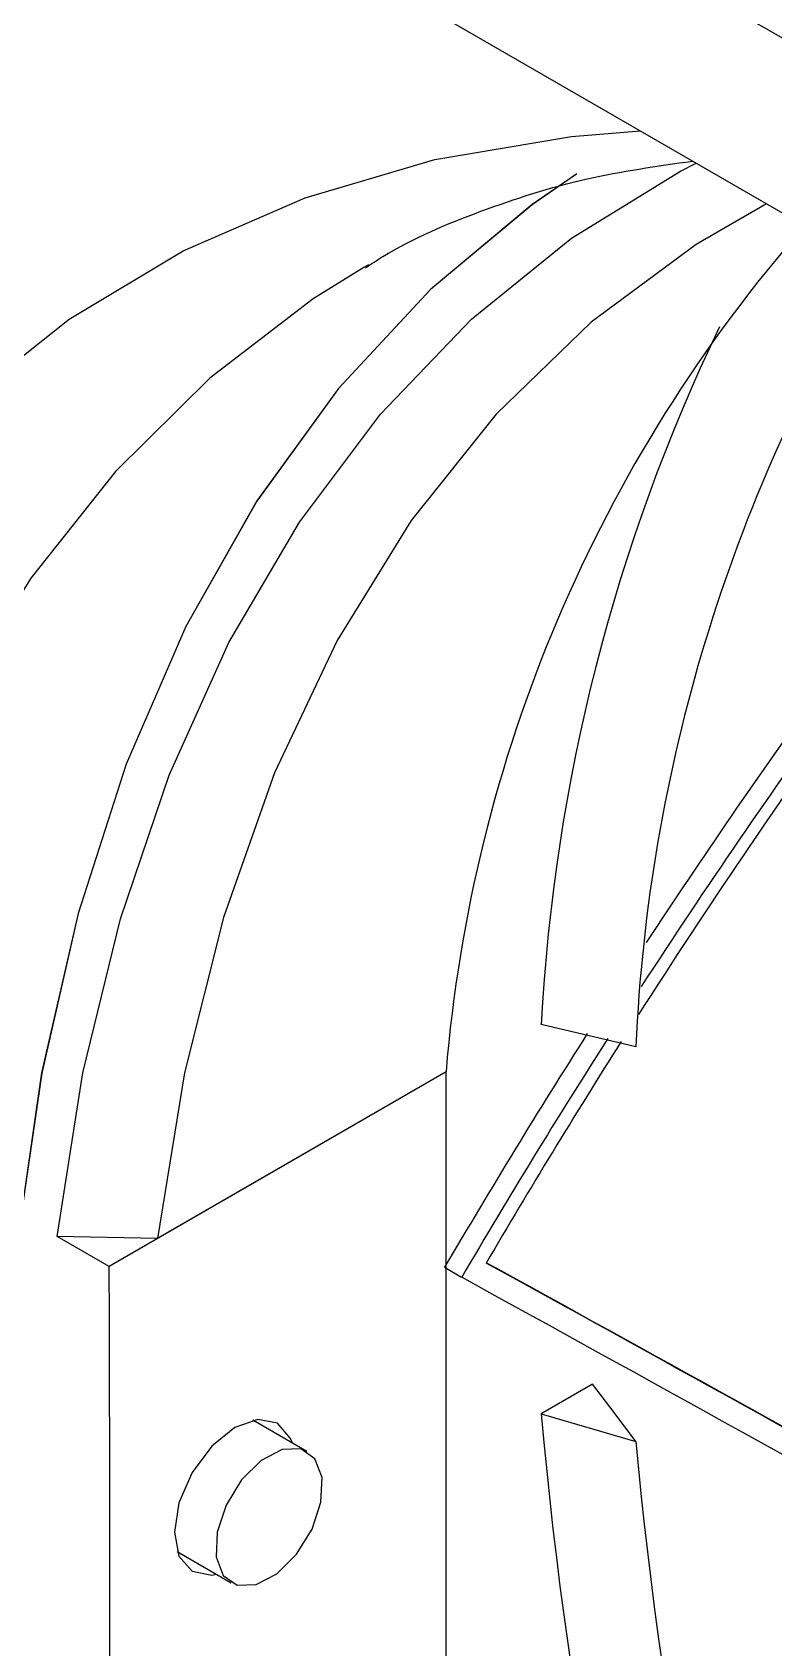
# Model space of a CAD drawing. Extents: x 17.3 to 113.1, y 4.8 to 84.5.
# Drawn here: x 74.434 to 75.046, y 64.353 to 65.686 of the extents above; entities that cross this region are included whole.
import ezdxf

# ---------------------------------------------------------------- set-up
doc = ezdxf.new("R2010")
doc.units = 0
doc.header["$MEASUREMENT"] = 0
doc.layers.add('OBJECT', color=7, linetype='CONTINUOUS')

msp = doc.modelspace()

# ---------------------------------------------------------------- linework, layer by layer
at = {"layer": 'OBJECT'}
for p, q in [((75.2369, 65.5748), (74.8003, 65.8269)), ((74.7378, 65.7186), (75.1797, 65.4635)), ((74.7112, 65.494), (74.7073, 65.4917)), ((74.9319, 64.8487), (74.8538, 64.867)), ((74.7753, 64.8281), (74.4971, 64.6675)), ((74.7753, 64.8281), (74.5371, 64.6906)), ((74.7753, 64.8281), (74.7753, 64.8281)), ((74.7753, 64.3275), (74.7753, 64.8281)), ((74.4971, 64.6675), (74.4541, 64.6923)), ((74.5371, 64.6906), (74.4541, 64.6923)), ((74.774, 64.6668), (74.7881, 64.6587)), ((74.8962, 64.5705), (74.8538, 64.546)), ((74.6603, 64.5148), (74.6157, 64.5406)), ((74.8538, 64.546), (74.9319, 64.5231)), ((74.5532, 64.4323), (74.5978, 64.4065))]:
    msp.add_line(p, q, dxfattribs=at)
at = {"layer": 'OBJECT', "flags": 128}
for points in [[(73.9903, 64.3102), (73.9953, 64.4622), (74.0101, 64.6076), (74.0348, 64.7456), (74.0691, 64.8756), (74.1129, 64.9967), (74.166, 65.1084), (74.228, 65.21), (74.2986, 65.3009), (74.3775, 65.3807), (74.4641, 65.449), (74.5581, 65.5053), (74.6589, 65.5493), (74.766, 65.5809), (74.8787, 65.5998), (74.9357, 65.6044)], [(74.4541, 64.6923), (74.4754, 64.8272), (74.5063, 64.9543), (74.5466, 65.0728), (74.596, 65.1822), (74.6543, 65.2817), (74.7211, 65.3708), (74.7961, 65.449), (74.8789, 65.5159), (74.9689, 65.5711), (74.9818, 65.5777)], [(74.8833, 65.5689), (74.8464, 65.5435), (74.7624, 65.4735), (74.6865, 65.3919), (74.6191, 65.299), (74.5605, 65.1954), (74.5112, 65.0818), (74.4714, 64.9588), (74.4414, 64.827), (74.4212, 64.6874), (74.4111, 64.5406), (74.4111, 64.3875), (74.4212, 64.229), (74.4414, 64.0661), (74.4714, 63.8997), (74.5112, 63.7307), (74.5605, 63.5601), (74.6191, 63.389), (74.6865, 63.2183)], [(74.883, 65.5688), (74.8463, 65.5436), (74.7624, 65.4736), (74.6864, 65.3919), (74.619, 65.2991), (74.5605, 65.1955), (74.5112, 65.0819), (74.4714, 64.9588), (74.4413, 64.8271), (74.4212, 64.6874), (74.4111, 64.5406), (74.4111, 64.3875), (74.4212, 64.229), (74.4413, 64.0661), (74.4714, 63.8997), (74.5112, 63.7307), (74.5605, 63.5601), (74.619, 63.389), (74.6864, 63.2183)], [(75.0397, 65.5443), (74.9817, 65.5107), (74.8951, 65.4467), (74.8166, 65.3706), (74.7465, 65.2829), (74.6854, 65.184), (74.6336, 65.0747), (74.5915, 64.9555), (74.5592, 64.8272), (74.5371, 64.6906)], [(74.7073, 65.4917), (74.6656, 65.4657), (74.5801, 65.4003), (74.5022, 65.3234), (74.4324, 65.2354), (74.3712, 65.1369), (74.3187, 65.0284), (74.2754, 64.9105), (74.2415, 64.7838), (74.2171, 64.6491), (74.2024, 64.507), (74.1975, 64.3585), (74.2024, 64.2044), (74.2171, 64.0454), (74.2415, 63.8826), (74.2754, 63.7167), (74.3187, 63.5487), (74.3712, 63.3797)], [(74.9319, 64.5231), (74.9139, 64.5471), (74.8962, 64.5705)], [(74.6483, 64.5217), (74.6468, 64.5256), (74.636, 64.5381), (74.6198, 64.5412), (74.6007, 64.5346), (74.5817, 64.5192), (74.5655, 64.4974), (74.5547, 64.4725), (74.5509, 64.4482)], [(74.5936, 64.4706), (74.5862, 64.4483), (74.5853, 64.4279), (74.5912, 64.4126), (74.6027, 64.4045), (74.6183, 64.405), (74.6355, 64.4139), (74.6518, 64.43), (74.6646, 64.4508), (74.6719, 64.473), (74.6728, 64.4934), (74.667, 64.5088), (74.6554, 64.5169), (74.6398, 64.5164), (74.6226, 64.5074), (74.6063, 64.4913), (74.5936, 64.4706)], [(74.5509, 64.4482), (74.5547, 64.4284), (74.5655, 64.416), (74.5817, 64.4128), (74.5858, 64.4135)]]:
    msp.add_lwpolyline(points, dxfattribs=at)
at = {"layer": 'OBJECT'}
for centre, radius, start, end in [((75.9802, 64.7286), 1.2091, 138.7363, 175.2801), ((76.2897, 64.7884), 1.3591, 148.7624, 177.4592), ((76.3636, 64.7879), 1.5118, 154.3358, 177.0033), ((78.4502, 64.8659), 3.6106, 185.0836, 209.2342), ((78.4142, 64.8422), 3.4969, 185.2354, 209.1667)]:
    msp.add_arc(centre, radius, start, end, dxfattribs=at)
for centre, major_axis, ratio, start_param, end_param in [((76.5266, 63.6784), (1.769, 2.9939), 0.57051, 1.416908, 1.507335), ((76.5064, 63.6667), (1.769, 2.9939), 0.57051, 1.411695, 1.495404), ((76.5064, 63.6667), (1.7836, 3.0186), 0.57051, 1.414553, 1.486534), ((76.5064, 63.6667), (1.7836, 3.0186), 0.57051, 1.512096, 1.576576), ((76.5064, 63.6667), (1.769, 2.9939), 0.57051, 1.510121, 1.576576), ((76.5266, 63.6784), (1.769, 2.9939), 0.57051, 1.515002, 1.576576), ((76.5266, 63.6784), (2.459, -1.3862), 0.010107, 2.120763, 2.350138), ((76.5266, 63.6784), (2.4793, -1.3976), 0.010107, 2.122669, 2.342102), ((76.5064, 63.6667), (2.459, -1.3862), 0.010107, 2.100644, 2.350138)]:
    msp.add_ellipse(centre, major_axis=major_axis, ratio=ratio, start_param=start_param, end_param=end_param, dxfattribs=at)
for points, knots in [([(74.7087, 65.4914), (74.7134, 65.4946), (74.743, 65.5139), (74.8031, 65.539), (74.8874, 65.5665), (74.9492, 65.5753), (74.9787, 65.5795)], [0, 0, 0, 0, 0.062286, 0.385273, 0.706538, 1, 1, 1, 1]), ([(74.4971, 64.167), (74.4975, 64.3131), (74.4978, 64.4802), (74.4972, 64.6467), (74.4971, 64.6675)], [0, 0, 0, 0, 0.8750052, 1, 1, 1, 1])]:
    msp.add_open_spline(points, degree=3, knots=knots, dxfattribs=at)

doc.saveas('drawing.dxf')
